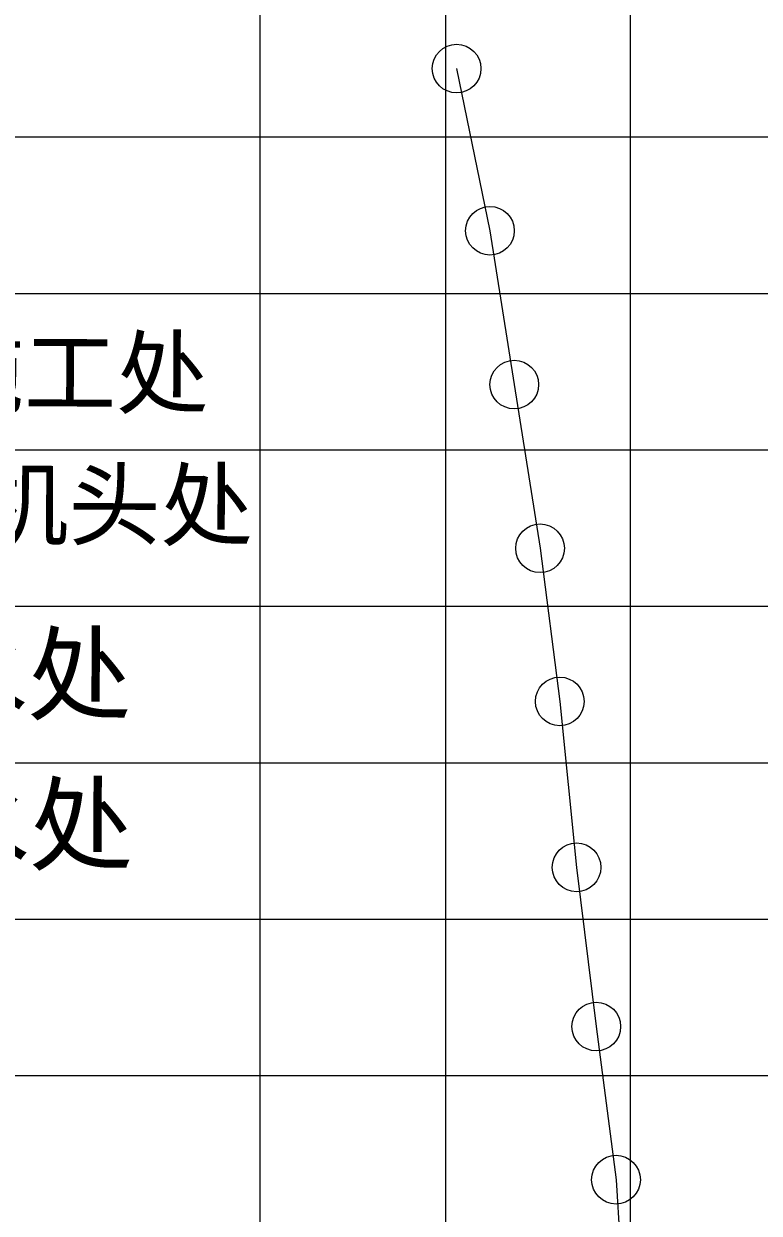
# Model space of a CAD drawing. Header units: inches. Extents: x -211412 to -11687, y -5 to 7052.
# Drawn here: x -209839.1 to -209804.3, y 6729.1 to 6785.4 of the extents above; entities that cross this region are included whole.
import ezdxf

# ---------------------------------------------------------------- set-up
doc = ezdxf.new("R2010")
doc.units = ezdxf.units.IN
doc.header["$MEASUREMENT"] = 0
doc.linetypes.add('CKSDHX1', pattern=[36, 30, -2, 0, -2, 0, -2])
doc.layers.get('0').update_dxf_attribs({"lineweight": 0})
doc.layers.add('通防巷道名称', color=7, linetype='CKSDHX1')

msp = doc.modelspace()

# ---------------------------------------------------------------- linework, layer by layer
at = {"color": 7}
for p, q in [((-209827.927, 6787.403), (-209827.927, 6595.178)), ((-209819.146, 6787.403), (-209819.146, 6595.178)), ((-209810.422, 6787.403), (-209810.422, 6595.178)), ((-209886.545, 6780.006), (-209617.871, 6780.006)), ((-209886.545, 6772.609), (-209617.871, 6772.609)), ((-209886.545, 6765.212), (-209617.871, 6765.212)), ((-209886.545, 6757.815), (-209617.871, 6757.815)), ((-209886.545, 6750.418), (-209617.871, 6750.418)), ((-209886.545, 6743.021), (-209617.871, 6743.021)), ((-209886.545, 6735.624), (-209617.871, 6735.624))]:
    msp.add_line(p, q, dxfattribs=at)
for p, q in [((-209818.62, 6783.241), (-209817.042, 6775.57)), ((-209817.042, 6775.57), (-209815.893, 6768.298)), ((-209815.893, 6768.298), (-209814.674, 6760.555)), ((-209814.674, 6760.555), (-209813.741, 6753.314)), ((-209813.741, 6753.314), (-209812.949, 6745.47)), ((-209812.949, 6745.47), (-209812.017, 6737.942)), ((-209812.017, 6737.942), (-209811.084, 6730.701)), ((-209811.084, 6730.701), (-209810.642, 6723.532))]:
    msp.add_line(p, q)
for centre in [(-209818.62, 6783.241), (-209817.042, 6775.57), (-209815.893, 6768.298), (-209814.674, 6760.555), (-209813.741, 6753.314), (-209812.949, 6745.47), (-209812.017, 6737.942), (-209811.084, 6730.701)]:
    msp.add_circle(centre, 1.151, dxfattribs=at)

# ---------------------------------------------------------------- texts
at = {"layer": '通防巷道名称', "color": 0, "linetype": 'Continuous', "lineweight": 30, "width": 67.46259, "attachment_point": 1, "rotation": 359.7045}
for s, insert, char_height in [('{\\fSimSun|b0|i0|c134|p34;\\C7;4309胶带顺槽1号卸压施工处}', (-209884.855, 6770.723), 3.2), ('{\\fSimSun|b0|i0|c134|p34;\\C7;4309胶带顺槽二部皮带机头处}', (-209884.952, 6764.481), 3.2), ('{\\fSimSun|b0|i0|c134|p34;\\C7;4309胶带顺槽2号排水处}', (-209885.504, 6756.658), 3.6), ('{\\fSimSun|b0|i0|c134|p34;\\C7;4309胶带顺槽1号排水处}', (-209885.418, 6749.551), 3.6)]:
    msp.add_mtext(s, dxfattribs=dict(at, insert=insert, char_height=char_height))

doc.saveas('drawing.dxf')
